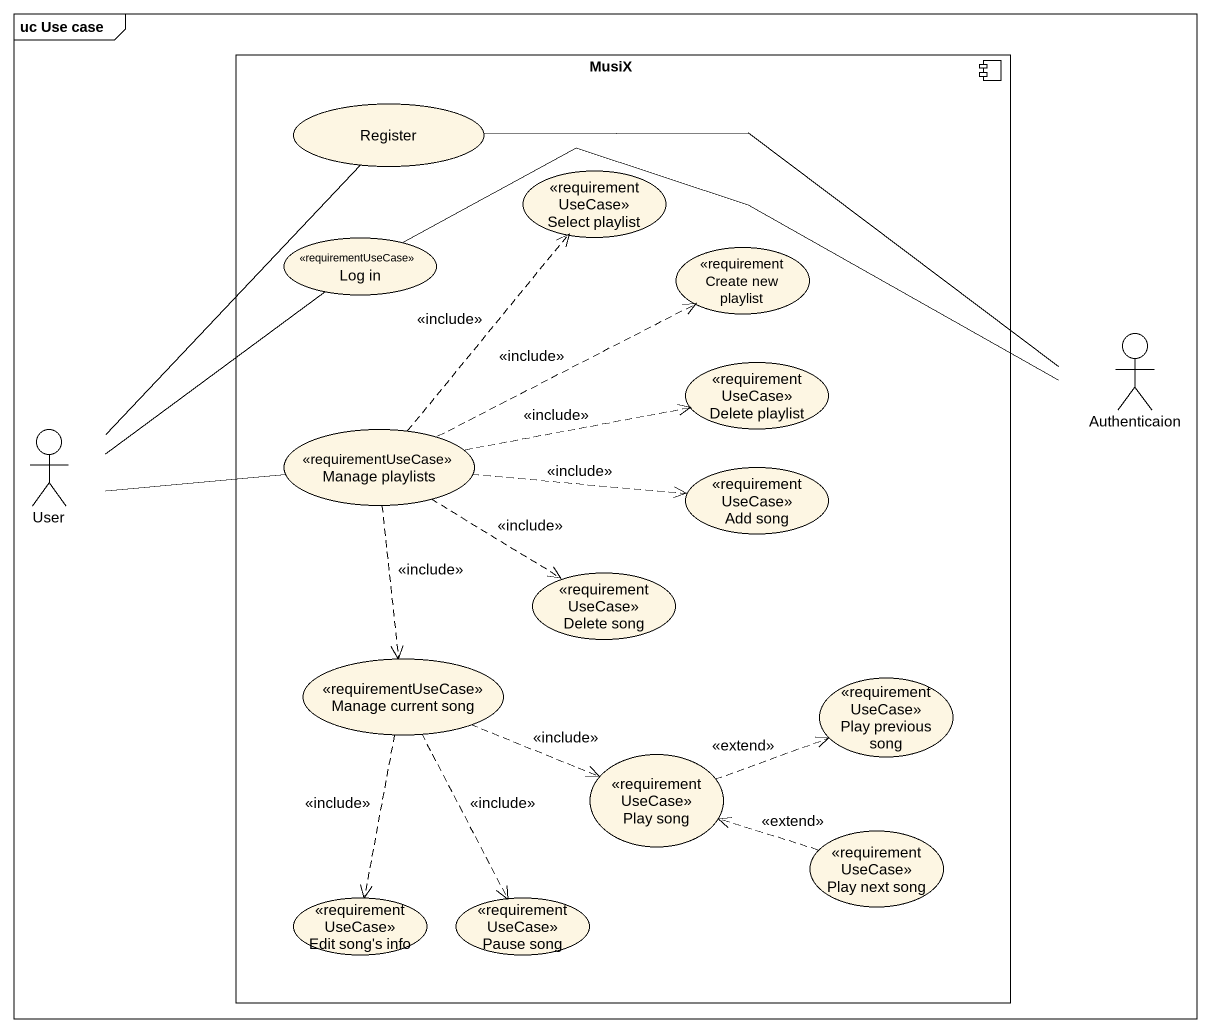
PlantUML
@startuml
mainframe uc Use case
component MusiX {
  usecase Register
  usecase "Select playlist" as Select_playlist <<requirementUseCase>>
  usecase "Log in" as Log_in <<requirementUseCase>>
  usecase "Create new playlist" as Create_new_playlist <<requirementUseCase>>
  usecase "Delete playlist" as Delete_playlist <<requirementUseCase>>
  usecase "Manage playlists" as Manage_playlists <<requirementUseCase>>
  usecase "Add song" as Add_song <<requirementUseCase>>
  usecase "Delete song" as Delete_song <<requirementUseCase>>
  usecase "Manage current song" as Manage_current_song <<requirementUseCase>>
  usecase "Play previous song" as Play_previous_song <<requirementUseCase>>
  usecase "Play song" as Play_song <<requirementUseCase>>
  usecase "Play next song" as Play_next_song <<requirementUseCase>>
  usecase "Edit song's info" as Edit_song_s_info <<requirementUseCase>>
  usecase "Pause song" as Pause_song <<requirementUseCase>>
}
actor Authenticaion
actor User
Register -right- Authenticaion
Register -- User
Log_in -right- Authenticaion
User -up- Log_in
User -right- Manage_playlists
Manage_playlists .up.> Select_playlist : <<include>>
Manage_playlists .right.> Create_new_playlist : <<include>>
Manage_playlists .right.> Delete_playlist : <<include>>
Manage_playlists .right.> Add_song : <<include>>
Manage_playlists ..> Delete_song : <<include>>
Manage_playlists ..> Manage_current_song : <<include>>
Manage_current_song .right.> Play_song : <<include>>
Manage_current_song ..> Edit_song_s_info : <<include>>
Manage_current_song ..> Pause_song : <<include>>
Play_song .right.> Play_previous_song : <<extend>>
Play_next_song .left.> Play_song : <<extend>>
@enduml
